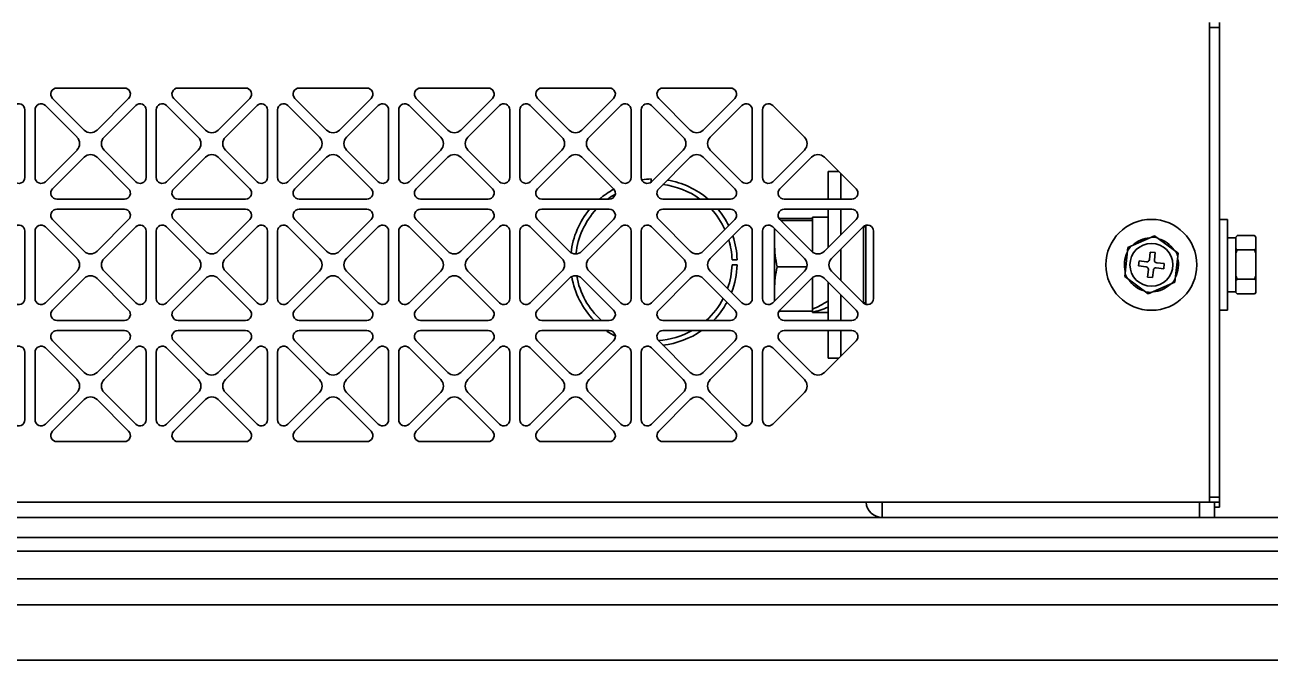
# Model space of a CAD drawing. Header units: millimetres. Extents: x 32496 to 166256, y 3504 to 23939.
# Drawn here: x 49205.1 to 49451.6, y 15179.1 to 15304.8 of the extents above; entities that cross this region are included whole.
import ezdxf

# ---------------------------------------------------------------- set-up
doc = ezdxf.new("R2010")
doc.units = ezdxf.units.MM
doc.layers.get('0').update_dxf_attribs({"lineweight": 35})

msp = doc.modelspace()

# ---------------------------------------------------------------- linework, layer by layer
at = {"linetype": 'Continuous'}
for p, q in [((49439.64, 15304.349), (49439.64, 15305.349)), ((49441.64, 15210.349), (49441.64, 15305.349)), ((49441.64, 15304.349), (49439.64, 15304.349)), ((49439.64, 15211.349), (49439.64, 15304.349)), ((49224.828, 15292.349), (49211.451, 15292.349)), ((49248.828, 15292.349), (49235.451, 15292.349)), ((49272.828, 15292.349), (49259.451, 15292.349)), ((49296.828, 15292.349), (49283.451, 15292.349)), ((49320.828, 15292.349), (49307.451, 15292.349)), ((49344.828, 15292.349), (49331.451, 15292.349)), ((49205.14, 15274.66), (49205.14, 15288.037)), ((49207.14, 15288.037), (49207.14, 15274.66)), ((49215.453, 15282.621), (49209.188, 15288.886)), ((49210.603, 15290.3), (49216.867, 15284.036)), ((49219.413, 15284.036), (49225.677, 15290.3)), ((49227.091, 15288.886), (49220.827, 15282.621)), ((49229.14, 15274.66), (49229.14, 15288.037)), ((49231.14, 15288.037), (49231.14, 15274.66)), ((49239.453, 15282.621), (49233.188, 15288.886)), ((49234.603, 15290.3), (49240.867, 15284.036)), ((49243.413, 15284.036), (49249.677, 15290.3)), ((49251.091, 15288.886), (49244.827, 15282.621)), ((49253.14, 15274.66), (49253.14, 15288.037)), ((49255.14, 15288.037), (49255.14, 15274.66)), ((49263.453, 15282.621), (49257.188, 15288.886)), ((49258.603, 15290.3), (49264.867, 15284.036)), ((49267.413, 15284.036), (49273.677, 15290.3)), ((49275.091, 15288.886), (49268.827, 15282.621)), ((49277.14, 15274.66), (49277.14, 15288.037)), ((49279.14, 15288.037), (49279.14, 15274.66)), ((49287.453, 15282.621), (49281.188, 15288.886)), ((49282.603, 15290.3), (49288.867, 15284.036)), ((49291.413, 15284.036), (49297.677, 15290.3)), ((49299.091, 15288.886), (49292.827, 15282.621)), ((49301.14, 15274.66), (49301.14, 15288.037)), ((49303.14, 15288.037), (49303.14, 15274.66)), ((49311.453, 15282.621), (49305.188, 15288.886)), ((49306.603, 15290.3), (49312.867, 15284.036)), ((49315.413, 15284.036), (49321.677, 15290.3)), ((49323.091, 15288.886), (49316.827, 15282.621)), ((49325.14, 15274.66), (49325.14, 15288.037)), ((49327.14, 15288.037), (49327.14, 15274.66)), ((49335.453, 15282.621), (49329.188, 15288.886)), ((49330.603, 15290.3), (49336.867, 15284.036)), ((49339.413, 15284.036), (49345.677, 15290.3)), ((49347.091, 15288.886), (49340.827, 15282.621)), ((49349.14, 15274.66), (49349.14, 15288.037)), ((49351.14, 15288.037), (49351.14, 15274.66)), ((49359.453, 15282.621), (49353.188, 15288.886)), ((49209.188, 15273.811), (49215.453, 15280.076)), ((49216.867, 15278.662), (49210.603, 15272.397)), ((49225.677, 15272.397), (49219.413, 15278.662)), ((49220.827, 15280.076), (49227.091, 15273.811)), ((49233.188, 15273.811), (49239.453, 15280.076)), ((49240.867, 15278.662), (49234.603, 15272.397)), ((49249.677, 15272.397), (49243.413, 15278.662)), ((49244.827, 15280.076), (49251.091, 15273.811)), ((49257.188, 15273.811), (49263.453, 15280.076)), ((49264.867, 15278.662), (49258.603, 15272.397)), ((49273.677, 15272.397), (49267.413, 15278.662)), ((49268.827, 15280.076), (49275.091, 15273.811)), ((49281.188, 15273.811), (49287.453, 15280.076)), ((49288.867, 15278.662), (49282.603, 15272.397)), ((49297.677, 15272.397), (49291.413, 15278.662)), ((49292.827, 15280.076), (49299.091, 15273.811)), ((49305.188, 15273.811), (49311.453, 15280.076)), ((49312.867, 15278.662), (49306.603, 15272.397)), ((49321.677, 15272.397), (49315.413, 15278.662)), ((49316.827, 15280.076), (49323.091, 15273.811)), ((49329.188, 15273.811), (49335.453, 15280.076)), ((49336.867, 15278.662), (49330.603, 15272.397)), ((49345.677, 15272.397), (49339.413, 15278.662)), ((49340.827, 15280.076), (49347.091, 15273.811)), ((49353.188, 15273.811), (49359.453, 15280.076)), ((49360.867, 15278.662), (49354.603, 15272.397)), ((49369.677, 15272.397), (49363.413, 15278.662)), ((49364.14, 15275.849), (49366.226, 15275.849)), ((49364.14, 15275.849), (49364.14, 15270.349)), ((49329.14, 15273.772), (49329.14, 15274.341)), ((49366.64, 15270.349), (49366.64, 15275.434)), ((49211.451, 15270.349), (49224.828, 15270.349)), ((49224.828, 15268.349), (49211.451, 15268.349)), ((49235.451, 15270.349), (49248.828, 15270.349)), ((49248.828, 15268.349), (49235.451, 15268.349)), ((49259.451, 15270.349), (49272.828, 15270.349)), ((49272.828, 15268.349), (49259.451, 15268.349)), ((49283.451, 15270.349), (49296.828, 15270.349)), ((49296.828, 15268.349), (49283.451, 15268.349)), ((49307.451, 15270.349), (49320.828, 15270.349)), ((49320.828, 15268.349), (49307.451, 15268.349)), ((49331.451, 15270.349), (49344.828, 15270.349)), ((49344.828, 15268.349), (49331.451, 15268.349)), ((49355.451, 15270.349), (49368.828, 15270.349)), ((49368.828, 15268.349), (49355.451, 15268.349)), ((49364.14, 15268.349), (49364.14, 15260.763)), ((49366.64, 15263.263), (49366.64, 15268.349)), ((49210.603, 15266.3), (49216.867, 15260.036)), ((49219.413, 15260.036), (49225.677, 15266.3)), ((49234.603, 15266.3), (49240.867, 15260.036)), ((49243.413, 15260.036), (49249.677, 15266.3)), ((49258.603, 15266.3), (49264.867, 15260.036)), ((49267.413, 15260.036), (49273.677, 15266.3)), ((49282.603, 15266.3), (49288.867, 15260.036)), ((49291.413, 15260.036), (49297.677, 15266.3)), ((49306.603, 15266.3), (49312.867, 15260.036)), ((49315.413, 15260.036), (49321.677, 15266.3)), ((49330.603, 15266.3), (49336.867, 15260.036)), ((49339.413, 15260.036), (49345.677, 15266.3)), ((49354.416, 15266.551), (49361.04, 15266.551)), ((49354.603, 15266.3), (49360.867, 15260.036)), ((49354.771, 15266.132), (49361.04, 15266.132)), ((49364.14, 15266.799), (49361.04, 15266.799)), ((49361.04, 15266.799), (49361.04, 15266.228)), ((49361.04, 15264.037), (49361.04, 15266.228)), ((49363.413, 15260.036), (49369.677, 15266.3)), ((49441.64, 15266.349), (49443.24, 15266.349)), ((49443.24, 15248.349), (49443.24, 15266.349)), ((49205.14, 15250.66), (49205.14, 15264.037)), ((49207.14, 15264.037), (49207.14, 15250.66)), ((49215.453, 15258.621), (49209.188, 15264.886)), ((49227.091, 15264.886), (49220.827, 15258.621)), ((49229.14, 15250.66), (49229.14, 15264.037)), ((49231.14, 15264.037), (49231.14, 15250.66)), ((49239.453, 15258.621), (49233.188, 15264.886)), ((49251.091, 15264.886), (49244.827, 15258.621)), ((49253.14, 15250.66), (49253.14, 15264.037)), ((49255.14, 15264.037), (49255.14, 15250.66)), ((49263.453, 15258.621), (49257.188, 15264.886)), ((49275.091, 15264.886), (49268.827, 15258.621)), ((49277.14, 15250.66), (49277.14, 15264.037)), ((49279.14, 15264.037), (49279.14, 15250.66)), ((49287.453, 15258.621), (49281.188, 15264.886)), ((49299.091, 15264.886), (49292.827, 15258.621)), ((49301.14, 15250.66), (49301.14, 15264.037)), ((49303.14, 15264.037), (49303.14, 15250.66)), ((49311.453, 15258.621), (49305.188, 15264.886)), ((49323.091, 15264.886), (49316.827, 15258.621)), ((49325.14, 15250.66), (49325.14, 15264.037)), ((49327.14, 15264.037), (49327.14, 15250.66)), ((49335.453, 15258.621), (49329.188, 15264.886)), ((49347.091, 15264.886), (49340.827, 15258.621)), ((49349.14, 15250.66), (49349.14, 15264.037)), ((49351.14, 15264.037), (49351.14, 15250.66)), ((49359.453, 15258.621), (49353.188, 15264.886)), ((49353.54, 15264.534), (49353.54, 15250.163)), ((49361.04, 15264.037), (49361.04, 15259.894)), ((49371.091, 15264.886), (49364.827, 15258.621)), ((49371.14, 15264.925), (49371.14, 15249.772)), ((49371.64, 15264.849), (49371.14, 15264.849)), ((49371.64, 15249.505), (49371.64, 15265.192)), ((49373.14, 15250.66), (49373.14, 15264.037)), ((49423.475, 15260.75), (49428.753, 15263.089)), ((49428.753, 15263.089), (49433.418, 15259.688)), ((49443.24, 15262.699), (49444.84, 15262.699)), ((49444.84, 15262.822), (49445.092, 15263.075)), ((49444.84, 15251.875), (49444.84, 15262.822)), ((49445.092, 15263.075), (49445.14, 15263.122)), ((49445.14, 15263.122), (49448.54, 15263.122)), ((49448.587, 15263.075), (49448.54, 15263.122)), ((49448.84, 15262.822), (49448.587, 15263.075)), ((49448.84, 15251.875), (49448.84, 15262.822)), ((49366.64, 15254.263), (49366.64, 15260.434)), ((49422.861, 15255.009), (49423.475, 15260.75)), ((49427.749, 15258.396), (49427.908, 15259.888)), ((49427.908, 15259.888), (49428.903, 15259.781)), ((49428.903, 15259.781), (49428.743, 15258.29)), ((49432.805, 15253.947), (49433.418, 15259.688)), ((49445.14, 15260.307), (49448.54, 15260.307)), ((49209.188, 15249.811), (49215.453, 15256.076)), ((49220.827, 15256.076), (49227.091, 15249.811)), ((49233.188, 15249.811), (49239.453, 15256.076)), ((49244.827, 15256.076), (49251.091, 15249.811)), ((49257.188, 15249.811), (49263.453, 15256.076)), ((49268.827, 15256.076), (49275.091, 15249.811)), ((49281.188, 15249.811), (49287.453, 15256.076)), ((49292.827, 15256.076), (49299.091, 15249.811)), ((49305.188, 15249.811), (49311.453, 15256.076)), ((49316.827, 15256.076), (49323.091, 15249.811)), ((49329.188, 15249.811), (49335.453, 15256.076)), ((49340.827, 15256.076), (49347.091, 15249.811)), ((49345.132, 15258.349), (49346.132, 15258.349)), ((49346.132, 15257.349), (49345.132, 15257.349)), ((49353.188, 15249.811), (49359.453, 15256.076)), ((49354.047, 15256.93), (49359.925, 15256.93)), ((49364.827, 15256.076), (49371.091, 15249.811)), ((49425.601, 15257.117), (49425.707, 15258.111)), ((49427.092, 15256.958), (49425.601, 15257.117)), ((49425.707, 15258.111), (49427.199, 15257.952)), ((49427.377, 15254.916), (49427.536, 15256.407)), ((49428.531, 15256.301), (49428.371, 15254.81)), ((49430.572, 15256.586), (49429.081, 15256.745)), ((49429.187, 15257.74), (49430.679, 15257.58)), ((49430.679, 15257.58), (49430.572, 15256.586)), ((49216.867, 15254.662), (49210.603, 15248.397)), ((49225.677, 15248.397), (49219.413, 15254.662)), ((49240.867, 15254.662), (49234.603, 15248.397)), ((49249.677, 15248.397), (49243.413, 15254.662)), ((49264.867, 15254.662), (49258.603, 15248.397)), ((49273.677, 15248.397), (49267.413, 15254.662)), ((49288.867, 15254.662), (49282.603, 15248.397)), ((49297.677, 15248.397), (49291.413, 15254.662)), ((49312.867, 15254.662), (49306.603, 15248.397)), ((49321.677, 15248.397), (49315.413, 15254.662)), ((49336.867, 15254.662), (49330.603, 15248.397)), ((49345.677, 15248.397), (49339.413, 15254.662)), ((49360.867, 15254.662), (49354.603, 15248.397)), ((49361.04, 15254.803), (49361.04, 15250.152)), ((49369.677, 15248.397), (49363.413, 15254.662)), ((49364.14, 15253.934), (49364.14, 15246.349)), ((49427.526, 15251.608), (49422.861, 15255.009)), ((49428.371, 15254.81), (49427.377, 15254.916)), ((49432.805, 15253.947), (49427.526, 15251.608)), ((49445.14, 15254.535), (49448.54, 15254.535)), ((49366.64, 15246.349), (49366.64, 15251.434)), ((49443.24, 15251.999), (49444.84, 15251.999)), ((49444.84, 15251.875), (49445.092, 15251.622)), ((49445.14, 15251.576), (49448.54, 15251.576)), ((49448.84, 15251.875), (49448.587, 15251.622)), ((49361.04, 15248.146), (49361.04, 15250.152)), ((49371.14, 15249.849), (49371.64, 15249.849)), ((49211.451, 15246.349), (49224.828, 15246.349)), ((49235.451, 15246.349), (49248.828, 15246.349)), ((49259.451, 15246.349), (49272.828, 15246.349)), ((49283.451, 15246.349), (49296.828, 15246.349)), ((49307.451, 15246.349), (49320.828, 15246.349)), ((49331.451, 15246.349), (49344.828, 15246.349)), ((49354.416, 15248.146), (49361.04, 15248.146)), ((49355.451, 15246.349), (49368.828, 15246.349)), ((49361.04, 15248.146), (49361.04, 15247.899)), ((49364.14, 15247.899), (49361.04, 15247.899)), ((49441.64, 15248.349), (49443.24, 15248.349)), ((49224.828, 15244.349), (49211.451, 15244.349)), ((49248.828, 15244.349), (49235.451, 15244.349)), ((49272.828, 15244.349), (49259.451, 15244.349)), ((49296.828, 15244.349), (49283.451, 15244.349)), ((49320.828, 15244.349), (49307.451, 15244.349)), ((49344.828, 15244.349), (49331.451, 15244.349)), ((49368.828, 15244.349), (49355.451, 15244.349)), ((49364.14, 15244.349), (49364.14, 15238.849)), ((49366.64, 15239.263), (49366.64, 15244.349)), ((49210.603, 15242.3), (49216.867, 15236.036)), ((49219.413, 15236.036), (49225.677, 15242.3)), ((49234.603, 15242.3), (49240.867, 15236.036)), ((49243.413, 15236.036), (49249.677, 15242.3)), ((49258.603, 15242.3), (49264.867, 15236.036)), ((49267.413, 15236.036), (49273.677, 15242.3)), ((49282.603, 15242.3), (49288.867, 15236.036)), ((49291.413, 15236.036), (49297.677, 15242.3)), ((49306.603, 15242.3), (49312.867, 15236.036)), ((49315.413, 15236.036), (49321.677, 15242.3)), ((49330.603, 15242.3), (49336.867, 15236.036)), ((49339.413, 15236.036), (49345.677, 15242.3)), ((49354.603, 15242.3), (49360.867, 15236.036)), ((49363.413, 15236.036), (49369.677, 15242.3)), ((49205.14, 15226.66), (49205.14, 15240.037)), ((49207.14, 15240.037), (49207.14, 15226.66)), ((49215.453, 15234.621), (49209.188, 15240.886)), ((49227.091, 15240.886), (49220.827, 15234.621)), ((49229.14, 15226.66), (49229.14, 15240.037)), ((49231.14, 15240.037), (49231.14, 15226.66)), ((49239.453, 15234.621), (49233.188, 15240.886)), ((49251.091, 15240.886), (49244.827, 15234.621)), ((49253.14, 15226.66), (49253.14, 15240.037)), ((49255.14, 15240.037), (49255.14, 15226.66)), ((49263.453, 15234.621), (49257.188, 15240.886)), ((49275.091, 15240.886), (49268.827, 15234.621)), ((49277.14, 15226.66), (49277.14, 15240.037)), ((49279.14, 15240.037), (49279.14, 15226.66)), ((49287.453, 15234.621), (49281.188, 15240.886)), ((49299.091, 15240.886), (49292.827, 15234.621)), ((49301.14, 15226.66), (49301.14, 15240.037)), ((49303.14, 15240.037), (49303.14, 15226.66)), ((49311.453, 15234.621), (49305.188, 15240.886)), ((49323.091, 15240.886), (49316.827, 15234.621)), ((49325.14, 15226.66), (49325.14, 15240.037)), ((49327.14, 15240.037), (49327.14, 15226.66)), ((49335.453, 15234.621), (49329.188, 15240.886)), ((49347.091, 15240.886), (49340.827, 15234.621)), ((49349.14, 15226.66), (49349.14, 15240.037)), ((49351.14, 15240.037), (49351.14, 15226.66)), ((49359.453, 15234.621), (49353.188, 15240.886)), ((49364.14, 15238.849), (49366.226, 15238.849)), ((49209.188, 15225.811), (49215.453, 15232.076)), ((49220.827, 15232.076), (49227.091, 15225.811)), ((49233.188, 15225.811), (49239.453, 15232.076)), ((49244.827, 15232.076), (49251.091, 15225.811)), ((49257.188, 15225.811), (49263.453, 15232.076)), ((49268.827, 15232.076), (49275.091, 15225.811)), ((49281.188, 15225.811), (49287.453, 15232.076)), ((49292.827, 15232.076), (49299.091, 15225.811)), ((49305.188, 15225.811), (49311.453, 15232.076)), ((49316.827, 15232.076), (49323.091, 15225.811)), ((49329.188, 15225.811), (49335.453, 15232.076)), ((49340.827, 15232.076), (49347.091, 15225.811)), ((49353.188, 15225.811), (49359.453, 15232.076)), ((49216.867, 15230.662), (49210.603, 15224.397)), ((49225.677, 15224.397), (49219.413, 15230.662)), ((49240.867, 15230.662), (49234.603, 15224.397)), ((49249.677, 15224.397), (49243.413, 15230.662)), ((49264.867, 15230.662), (49258.603, 15224.397)), ((49273.677, 15224.397), (49267.413, 15230.662)), ((49288.867, 15230.662), (49282.603, 15224.397)), ((49297.677, 15224.397), (49291.413, 15230.662)), ((49312.867, 15230.662), (49306.603, 15224.397)), ((49321.677, 15224.397), (49315.413, 15230.662)), ((49336.867, 15230.662), (49330.603, 15224.397)), ((49345.677, 15224.397), (49339.413, 15230.662)), ((49211.451, 15222.349), (49224.828, 15222.349)), ((49235.451, 15222.349), (49248.828, 15222.349)), ((49259.451, 15222.349), (49272.828, 15222.349)), ((49283.451, 15222.349), (49296.828, 15222.349)), ((49307.451, 15222.349), (49320.828, 15222.349)), ((49331.451, 15222.349), (49344.828, 15222.349)), ((49031.64, 15210.349), (49441.64, 15210.349)), ((49374.84, 15210.349), (49374.84, 15207.349)), ((49437.64, 15207.349), (49437.64, 15210.349)), ((49439.64, 15211.349), (49441.64, 15211.349)), ((49439.64, 15210.349), (49439.64, 15211.349)), ((49440.64, 15210.349), (49440.64, 15209.758)), ((49440.64, 15209.758), (49440.64, 15207.349)), ((49441.64, 15209.349), (49440.64, 15209.349)), ((49441.64, 15209.349), (49441.64, 15210.349)), ((49831.64, 15207.349), (49071.64, 15207.349)), ((49831.64, 15203.349), (49071.64, 15203.349)), ((51717.14, 15200.629), (40048.64, 15200.629)), ((51717.14, 15195.156), (40048.64, 15195.156)), ((51071.64, 15190.039), (40098.64, 15190.039)), ((51071.64, 15179.094), (40098.64, 15179.094))]:
    msp.add_line(p, q, dxfattribs=at)
for radius in [9, 4.25]:
    msp.add_circle((49428.14, 15257.349), radius, dxfattribs=at)
for centre, radius, start, end in [((49211.451, 15291.149), 1.2, 90, 225), ((49224.828, 15291.149), 1.2, 315, 90), ((49235.451, 15291.149), 1.2, 90, 225), ((49248.828, 15291.149), 1.2, 315, 90), ((49259.451, 15291.149), 1.2, 90, 225), ((49272.828, 15291.149), 1.2, 315, 90), ((49283.451, 15291.149), 1.2, 90, 225), ((49296.828, 15291.149), 1.2, 315, 90), ((49307.451, 15291.149), 1.2, 90, 225), ((49320.828, 15291.149), 1.2, 315, 90), ((49331.451, 15291.149), 1.2, 90, 225), ((49344.828, 15291.149), 1.2, 315, 90), ((49203.94, 15288.037), 1.2, 0, 135), ((49208.34, 15288.037), 1.2, 45, 180), ((49227.94, 15288.037), 1.2, 0, 135), ((49232.34, 15288.037), 1.2, 45, 180), ((49251.94, 15288.037), 1.2, 0, 135), ((49256.34, 15288.037), 1.2, 45, 180), ((49275.94, 15288.037), 1.2, 0, 135), ((49280.34, 15288.037), 1.2, 45, 180), ((49299.94, 15288.037), 1.2, 0, 135), ((49304.34, 15288.037), 1.2, 45, 180), ((49323.94, 15288.037), 1.2, 0, 135), ((49328.34, 15288.037), 1.2, 45, 180), ((49347.94, 15288.037), 1.2, 0, 135), ((49352.34, 15288.037), 1.2, 45, 180), ((49218.14, 15285.308), 1.8, 225, 315), ((49242.14, 15285.308), 1.8, 225, 315), ((49266.14, 15285.308), 1.8, 225, 315), ((49290.14, 15285.308), 1.8, 225, 315), ((49314.14, 15285.308), 1.8, 225, 315), ((49338.14, 15285.308), 1.8, 225, 315), ((49214.18, 15281.349), 1.8, 315, 45), ((49222.1, 15281.349), 1.8, 135, 225), ((49238.18, 15281.349), 1.8, 315, 45), ((49246.1, 15281.349), 1.8, 135, 225), ((49262.18, 15281.349), 1.8, 315, 45), ((49270.1, 15281.349), 1.8, 135, 225), ((49286.18, 15281.349), 1.8, 315, 45), ((49294.1, 15281.349), 1.8, 135, 225), ((49310.18, 15281.349), 1.8, 315, 45), ((49318.1, 15281.349), 1.8, 135, 225), ((49334.18, 15281.349), 1.8, 315, 45), ((49342.1, 15281.349), 1.8, 135, 225), ((49358.18, 15281.349), 1.8, 315, 45), ((49218.14, 15277.389), 1.8, 45, 135), ((49242.14, 15277.389), 1.8, 45, 135), ((49266.14, 15277.389), 1.8, 45, 135), ((49290.14, 15277.389), 1.8, 45, 135), ((49314.14, 15277.389), 1.8, 45, 135), ((49338.14, 15277.389), 1.8, 45, 135), ((49362.14, 15277.389), 1.8, 45, 135), ((49203.94, 15274.66), 1.2, 225, 0), ((49208.34, 15274.66), 1.2, 180, 315), ((49227.94, 15274.66), 1.2, 225, 0), ((49232.34, 15274.66), 1.2, 180, 315), ((49251.94, 15274.66), 1.2, 225, 0), ((49256.34, 15274.66), 1.2, 180, 315), ((49275.94, 15274.66), 1.2, 225, 0), ((49280.34, 15274.66), 1.2, 180, 315), ((49299.94, 15274.66), 1.2, 225, 0), ((49304.34, 15274.66), 1.2, 180, 315), ((49323.94, 15274.66), 1.2, 225, 0), ((49328.34, 15274.66), 1.2, 180, 315), ((49329.64, 15257.849), 16.5, 91.7365, 98.34437), ((49329.64, 15257.849), 15.5, 53.86236, 83.34372), ((49329.64, 15257.849), 16.5, 49.33265, 80.64875), ((49347.94, 15274.66), 1.2, 225, 0), ((49352.34, 15274.66), 1.2, 180, 315), ((49211.451, 15271.549), 1.2, 135, 270), ((49224.828, 15271.549), 1.2, 270, 45), ((49235.451, 15271.549), 1.2, 135, 270), ((49248.828, 15271.549), 1.2, 270, 45), ((49259.451, 15271.549), 1.2, 135, 270), ((49272.828, 15271.549), 1.2, 270, 45), ((49283.451, 15271.549), 1.2, 135, 270), ((49296.828, 15271.549), 1.2, 270, 45), ((49307.451, 15271.549), 1.2, 135, 270), ((49329.64, 15257.849), 16.5, 118.62579, 130.66828), ((49329.64, 15257.849), 15.5, 119.58808, 126.13774), ((49320.828, 15271.549), 1.2, 270, 45), ((49331.451, 15271.549), 1.2, 135, 270), ((49344.828, 15271.549), 1.2, 270, 45), ((49355.451, 15271.549), 1.2, 135, 270), ((49368.828, 15271.549), 1.2, 270, 45), ((49211.451, 15267.149), 1.2, 90, 225), ((49224.828, 15267.149), 1.2, 315, 90), ((49235.451, 15267.149), 1.2, 90, 225), ((49248.828, 15267.149), 1.2, 315, 90), ((49259.451, 15267.149), 1.2, 90, 225), ((49272.828, 15267.149), 1.2, 315, 90), ((49283.451, 15267.149), 1.2, 90, 225), ((49296.828, 15267.149), 1.2, 315, 90), ((49307.451, 15267.149), 1.2, 90, 225), ((49329.64, 15257.849), 16.5, 140.44975, 173.3933), ((49329.64, 15257.849), 15.5, 137.2859, 173.80278), ((49320.828, 15267.149), 1.2, 315, 90), ((49331.451, 15267.149), 1.2, 90, 225), ((49329.64, 15257.849), 15.5, 24.72813, 42.71334), ((49329.64, 15257.849), 16.5, 26.02129, 39.54966), ((49344.828, 15267.149), 1.2, 315, 90), ((49355.451, 15267.149), 1.2, 90, 225), ((49368.828, 15267.149), 1.2, 315, 90), ((49203.94, 15264.037), 1.2, 0, 135), ((49208.34, 15264.037), 1.2, 45, 180), ((49227.94, 15264.037), 1.2, 0, 135), ((49232.34, 15264.037), 1.2, 45, 180), ((49251.94, 15264.037), 1.2, 0, 135), ((49256.34, 15264.037), 1.2, 45, 180), ((49275.94, 15264.037), 1.2, 0, 135), ((49280.34, 15264.037), 1.2, 45, 180), ((49299.94, 15264.037), 1.2, 0, 135), ((49304.34, 15264.037), 1.2, 45, 180), ((49323.94, 15264.037), 1.2, 0, 135), ((49328.34, 15264.037), 1.2, 45, 180), ((49347.94, 15264.037), 1.2, 0, 135), ((49352.34, 15264.037), 1.2, 45, 180), ((49371.94, 15264.037), 1.2, 0, 135), ((49329.64, 15257.849), 15.5, 1.84857, 16.59242), ((49329.64, 15257.849), 16.5, 1.7365, 18.45898), ((49428.14, 15257.349), 5.474, 137.90862, 149.89351), ((49428.14, 15257.349), 5.35, 93.06137, 134.74076), ((49428.14, 15257.349), 5.474, 77.90862, 89.89351), ((49428.14, 15257.349), 5.35, 33.06137, 74.74076), ((49214.18, 15257.349), 1.8, 315, 45), ((49218.14, 15261.308), 1.8, 225, 315), ((49222.1, 15257.349), 1.8, 135, 225), ((49238.18, 15257.349), 1.8, 315, 45), ((49242.14, 15261.308), 1.8, 225, 315), ((49246.1, 15257.349), 1.8, 135, 225), ((49262.18, 15257.349), 1.8, 315, 45), ((49266.14, 15261.308), 1.8, 225, 315), ((49270.1, 15257.349), 1.8, 135, 225), ((49286.18, 15257.349), 1.8, 315, 45), ((49290.14, 15261.308), 1.8, 225, 315), ((49294.1, 15257.349), 1.8, 135, 225), ((49310.18, 15257.349), 1.8, 315, 45), ((49314.14, 15261.308), 1.8, 225, 315), ((49318.1, 15257.349), 1.8, 135, 225), ((49334.18, 15257.349), 1.8, 315, 45), ((49338.14, 15261.308), 1.8, 225, 315), ((49342.1, 15257.349), 1.8, 135, 225), ((49358.18, 15257.349), 1.8, 315, 45), ((49362.14, 15261.308), 1.8, 225, 315), ((49366.1, 15257.349), 1.8, 135, 225), ((49428.14, 15257.349), 5.35, 153.06137, 194.74076), ((49427.252, 15258.449), 0.5, 263.90106, 353.90106), ((49428.14, 15257.349), 5.474, 17.90862, 29.89351), ((49428.14, 15257.349), 5.35, 333.06137, 14.74076), ((49329.64, 15257.849), 15.5, 340.45195, 358.15143), ((49329.64, 15257.849), 16.5, 338.81204, 358.2635), ((49427.039, 15256.461), 0.5, 353.90106, 83.90106), ((49429.028, 15256.248), 0.5, 83.90106, 173.90106), ((49429.24, 15258.237), 0.5, 173.90106, 263.90106), ((49218.14, 15253.389), 1.8, 45, 135), ((49242.14, 15253.389), 1.8, 45, 135), ((49266.14, 15253.389), 1.8, 45, 135), ((49290.14, 15253.389), 1.8, 45, 135), ((49314.14, 15253.389), 1.8, 45, 135), ((49329.64, 15257.849), 16.5, 189.86055, 224.2208), ((49329.64, 15257.849), 15.5, 189.98795, 227.98818), ((49338.14, 15253.389), 1.8, 45, 135), ((49362.14, 15253.389), 1.8, 45, 135), ((49428.14, 15257.349), 5.474, 197.90862, 209.89351), ((49428.14, 15257.349), 5.35, 213.06137, 254.74076), ((49428.14, 15257.349), 5.35, 273.06137, 314.74076), ((49428.14, 15257.349), 5.474, 317.90862, 329.89351), ((49428.14, 15257.349), 5.474, 257.90862, 269.89351), ((49447.69, 15254.177), 3.64, 218.44669, 218.90617), ((49445.989, 15254.177), 3.639, 321.08629, 321.55327), ((49203.94, 15250.66), 1.2, 225, 0), ((49208.34, 15250.66), 1.2, 180, 315), ((49227.94, 15250.66), 1.2, 225, 0), ((49232.34, 15250.66), 1.2, 180, 315), ((49251.94, 15250.66), 1.2, 225, 0), ((49256.34, 15250.66), 1.2, 180, 315), ((49275.94, 15250.66), 1.2, 225, 0), ((49280.34, 15250.66), 1.2, 180, 315), ((49299.94, 15250.66), 1.2, 225, 0), ((49304.34, 15250.66), 1.2, 180, 315), ((49323.94, 15250.66), 1.2, 225, 0), ((49328.34, 15250.66), 1.2, 180, 315), ((49329.64, 15257.849), 15.5, 312.01146, 332.49855), ((49329.64, 15257.849), 16.5, 315.78045, 331.41617), ((49347.94, 15250.66), 1.2, 225, 0), ((49352.34, 15250.66), 1.2, 180, 315), ((49371.94, 15250.66), 1.2, 225, 0), ((49211.451, 15247.549), 1.2, 135, 270), ((49224.828, 15247.549), 1.2, 270, 45), ((49235.451, 15247.549), 1.2, 135, 270), ((49248.828, 15247.549), 1.2, 270, 45), ((49259.451, 15247.549), 1.2, 135, 270), ((49272.828, 15247.549), 1.2, 270, 45), ((49283.451, 15247.549), 1.2, 135, 270), ((49296.828, 15247.549), 1.2, 270, 45), ((49307.451, 15247.549), 1.2, 135, 270), ((49320.828, 15247.549), 1.2, 270, 45), ((49331.451, 15247.549), 1.2, 135, 270), ((49344.828, 15247.549), 1.2, 270, 45), ((49355.451, 15247.549), 1.2, 135, 270), ((49368.828, 15247.549), 1.2, 270, 45), ((49211.451, 15243.149), 1.2, 90, 225), ((49224.828, 15243.149), 1.2, 315, 90), ((49235.451, 15243.149), 1.2, 90, 225), ((49248.828, 15243.149), 1.2, 315, 90), ((49259.451, 15243.149), 1.2, 90, 225), ((49272.828, 15243.149), 1.2, 315, 90), ((49283.451, 15243.149), 1.2, 90, 225), ((49296.828, 15243.149), 1.2, 315, 90), ((49307.451, 15243.149), 1.2, 90, 225), ((49329.64, 15257.849), 16.5, 235.01545, 242.49204), ((49320.828, 15243.149), 1.2, 315, 90), ((49331.451, 15243.149), 1.2, 90, 225), ((49329.64, 15257.849), 15.5, 273.30073, 299.28249), ((49329.64, 15257.849), 16.5, 276.26197, 304.98489), ((49344.828, 15243.149), 1.2, 315, 90), ((49355.451, 15243.149), 1.2, 90, 225), ((49368.828, 15243.149), 1.2, 315, 90), ((49203.94, 15240.037), 1.2, 0, 135), ((49208.34, 15240.037), 1.2, 45, 180), ((49227.94, 15240.037), 1.2, 0, 135), ((49232.34, 15240.037), 1.2, 45, 180), ((49251.94, 15240.037), 1.2, 0, 135), ((49256.34, 15240.037), 1.2, 45, 180), ((49275.94, 15240.037), 1.2, 0, 135), ((49280.34, 15240.037), 1.2, 45, 180), ((49299.94, 15240.037), 1.2, 0, 135), ((49304.34, 15240.037), 1.2, 45, 180), ((49323.94, 15240.037), 1.2, 0, 135), ((49328.34, 15240.037), 1.2, 45, 180), ((49347.94, 15240.037), 1.2, 0, 135), ((49352.34, 15240.037), 1.2, 45, 180), ((49214.18, 15233.349), 1.8, 315, 45), ((49218.14, 15237.308), 1.8, 225, 315), ((49222.1, 15233.349), 1.8, 135, 225), ((49238.18, 15233.349), 1.8, 315, 45), ((49242.14, 15237.308), 1.8, 225, 315), ((49246.1, 15233.349), 1.8, 135, 225), ((49262.18, 15233.349), 1.8, 315, 45), ((49266.14, 15237.308), 1.8, 225, 315), ((49270.1, 15233.349), 1.8, 135, 225), ((49286.18, 15233.349), 1.8, 315, 45), ((49290.14, 15237.308), 1.8, 225, 315), ((49294.1, 15233.349), 1.8, 135, 225), ((49310.18, 15233.349), 1.8, 315, 45), ((49314.14, 15237.308), 1.8, 225, 315), ((49318.1, 15233.349), 1.8, 135, 225), ((49334.18, 15233.349), 1.8, 315, 45), ((49338.14, 15237.308), 1.8, 225, 315), ((49342.1, 15233.349), 1.8, 135, 225), ((49358.18, 15233.349), 1.8, 315, 45), ((49362.14, 15237.308), 1.8, 225, 315), ((49218.14, 15229.389), 1.8, 45, 135), ((49242.14, 15229.389), 1.8, 45, 135), ((49266.14, 15229.389), 1.8, 45, 135), ((49290.14, 15229.389), 1.8, 45, 135), ((49314.14, 15229.389), 1.8, 45, 135), ((49338.14, 15229.389), 1.8, 45, 135), ((49203.94, 15226.66), 1.2, 225, 0), ((49208.34, 15226.66), 1.2, 180, 315), ((49227.94, 15226.66), 1.2, 225, 0), ((49232.34, 15226.66), 1.2, 180, 315), ((49251.94, 15226.66), 1.2, 225, 0), ((49256.34, 15226.66), 1.2, 180, 315), ((49275.94, 15226.66), 1.2, 225, 0), ((49280.34, 15226.66), 1.2, 180, 315), ((49299.94, 15226.66), 1.2, 225, 0), ((49304.34, 15226.66), 1.2, 180, 315), ((49323.94, 15226.66), 1.2, 225, 0), ((49328.34, 15226.66), 1.2, 180, 315), ((49347.94, 15226.66), 1.2, 225, 0), ((49352.34, 15226.66), 1.2, 180, 315), ((49211.451, 15223.549), 1.2, 135, 270), ((49224.828, 15223.549), 1.2, 270, 45), ((49235.451, 15223.549), 1.2, 135, 270), ((49248.828, 15223.549), 1.2, 270, 45), ((49259.451, 15223.549), 1.2, 135, 270), ((49272.828, 15223.549), 1.2, 270, 45), ((49283.451, 15223.549), 1.2, 135, 270), ((49296.828, 15223.549), 1.2, 270, 45), ((49307.451, 15223.549), 1.2, 135, 270), ((49320.828, 15223.549), 1.2, 270, 45), ((49331.451, 15223.549), 1.2, 135, 270), ((49344.828, 15223.549), 1.2, 270, 45), ((49374.84, 15210.549), 3.2, 183.65496, 270)]:
    msp.add_arc(centre, radius, start, end, dxfattribs=at)
for centre, start_param, end_param in [((49361.934, 15257.349), -2.2092881, -1.8789298), ((49364.14, 15257.349), -2.4487921, -2.1145617)]:
    msp.add_ellipse(centre, major_axis=(8.087, 8.087), ratio=0.6045595, start_param=start_param, end_param=end_param, dxfattribs=at)
for points, knots in [([(49353.54, 15261.531), (49353.54, 15260.759), (49353.635, 15259.213), (49353.891, 15257.687), (49354.047, 15256.93)], [0, 0, 0, 0, 0.4993642, 1, 1, 1, 1]), ([(49444.84, 15262.8), (49444.859, 15262.823), (49444.94, 15262.918), (49445.026, 15263.008), (49445.092, 15263.075)], [0, 0, 0, 0, 0.2450678, 1, 1, 1, 1]), ([(49448.84, 15262.8), (49448.82, 15262.823), (49448.739, 15262.918), (49448.654, 15263.008), (49448.587, 15263.075)], [0, 0, 0, 0, 0.245068, 1, 1, 1, 1]), ([(49445.14, 15260.307), (49445.113, 15260.334), (49445.009, 15260.437), (49444.91, 15260.545), (49444.84, 15260.629)], [0, 0, 0, 0, 0.2555906, 1, 1, 1, 1]), ([(49448.54, 15260.307), (49448.567, 15260.334), (49448.671, 15260.437), (49448.77, 15260.545), (49448.84, 15260.629)], [0, 0, 0, 0, 0.2555914, 1, 1, 1, 1]), ([(49354.047, 15256.93), (49353.891, 15256.207), (49353.635, 15254.751), (49353.54, 15253.275), (49353.54, 15252.538)], [0, 0, 0, 0, 0.5009076, 1, 1, 1, 1]), ([(49444.84, 15254.196), (49444.863, 15254.225), (49444.958, 15254.342), (49445.06, 15254.453), (49445.14, 15254.535)], [0, 0, 0, 0, 0.2447969, 1, 1, 1, 1]), ([(49448.84, 15254.196), (49448.817, 15254.225), (49448.721, 15254.342), (49448.619, 15254.453), (49448.54, 15254.535)], [0, 0, 0, 0, 0.2447969, 1, 1, 1, 1]), ([(49445.14, 15251.576), (49445.115, 15251.601), (49445.017, 15251.703), (49444.924, 15251.809), (49444.858, 15251.891)], [0, 0, 0, 0, 0.2547452, 1, 1, 1, 1]), ([(49448.54, 15251.576), (49448.565, 15251.601), (49448.662, 15251.703), (49448.755, 15251.809), (49448.821, 15251.891)], [0, 0, 0, 0, 0.2547399, 1, 1, 1, 1])]:
    msp.add_open_spline(points, degree=3, knots=knots, dxfattribs=at)
for points in [[(49444.84, 15259.648), (49444.931, 15259.872), (49445.032, 15260.091), (49445.14, 15260.307)], [(49448.84, 15259.648), (49448.749, 15259.872), (49448.648, 15260.091), (49448.54, 15260.307)], [(49445.14, 15254.535), (49445.032, 15254.751), (49444.931, 15254.971), (49444.84, 15255.194)], [(49448.54, 15254.535), (49448.648, 15254.751), (49448.749, 15254.971), (49448.84, 15255.194)]]:
    msp.add_open_spline(points, degree=3, dxfattribs=at)

doc.saveas('drawing.dxf')
